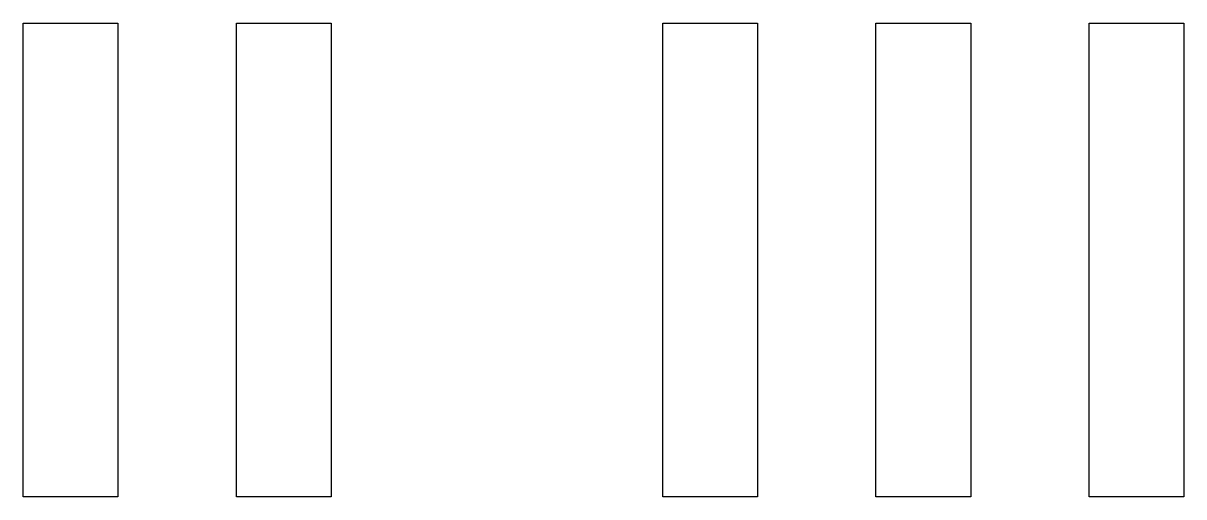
# Model space of a CAD drawing. Header units: millimetres. Extents: x 93 to 222, y -78 to -25.
import ezdxf

# ---------------------------------------------------------------- set-up
doc = ezdxf.new("R2010")
doc.units = ezdxf.units.MM
doc.layers.get('0').update_dxf_attribs({"linetype": 'CONTINUOUS'})

msp = doc.modelspace()

# ---------------------------------------------------------------- linework, layer by layer
for points in [[(92.66, -25), (103.24, -25), (103.24, -77.92), (92.66, -77.92)], [(116.47, -25), (127.06, -25), (127.06, -77.92), (116.47, -77.92)], [(164.1, -77.92), (164.1, -25), (174.68, -25), (174.68, -77.92)], [(187.91, -77.92), (187.91, -25), (198.5, -25), (198.5, -77.92)], [(211.72, -25), (222.31, -25), (222.31, -77.92), (211.72, -77.92)]]:
    msp.add_lwpolyline(points, close=True)

doc.saveas('drawing.dxf')
